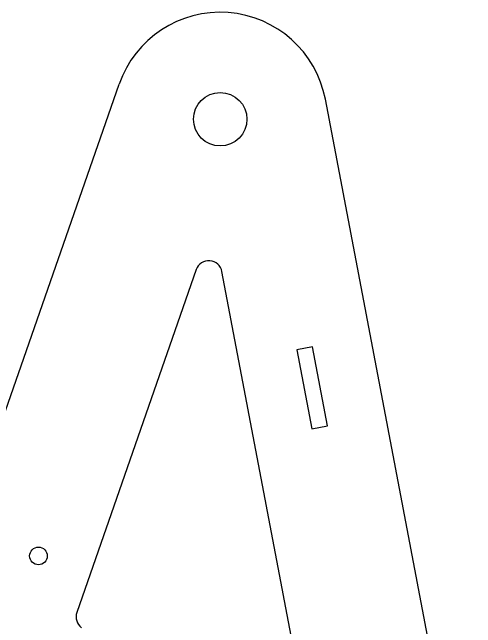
# Model space of a CAD drawing. Header units: millimetres. Extents: x -152 to 152, y -48 to 197.
# Drawn here: x -3.4 to 83.2, y 81.9 to 197 of the extents above; entities that cross this region are included whole.
import ezdxf

# ---------------------------------------------------------------- set-up
doc = ezdxf.new("R2010")
doc.units = ezdxf.units.MM

msp = doc.modelspace()

# ---------------------------------------------------------------- linework, layer by layer
at = {"color": 7, "linetype": 'Continuous', "lineweight": 25}
for p, q in [((-12.82, 99.11), (16.57, 183.57)), ((83.18, 33), (55.1, 180.73)), ((30.96, 148.87), (8.66, 84.76)), ((53.47, 55.45), (35.78, 148.51)), ((52.71, 134.43), (49.76, 133.87)), ((49.76, 133.87), (52.56, 119.13)), ((55.51, 119.69), (52.71, 134.43)), ((52.56, 119.13), (55.51, 119.69))]:
    msp.add_line(p, q, dxfattribs=at)
for centre, radius in [((35.45, 177), 5), ((1.49, 95.33), 1.65)]:
    msp.add_circle(centre, radius, dxfattribs=at)
for centre, radius, start, end in [((35.45, 177), 20, 10.7615, 160.8174), ((33.32, 148.05), 2.5, 10.7615, 160.8174), ((11.02, 83.94), 2.5, 160.8174, 234.0928)]:
    msp.add_arc(centre, radius, start, end, dxfattribs=at)

doc.saveas('drawing.dxf')
